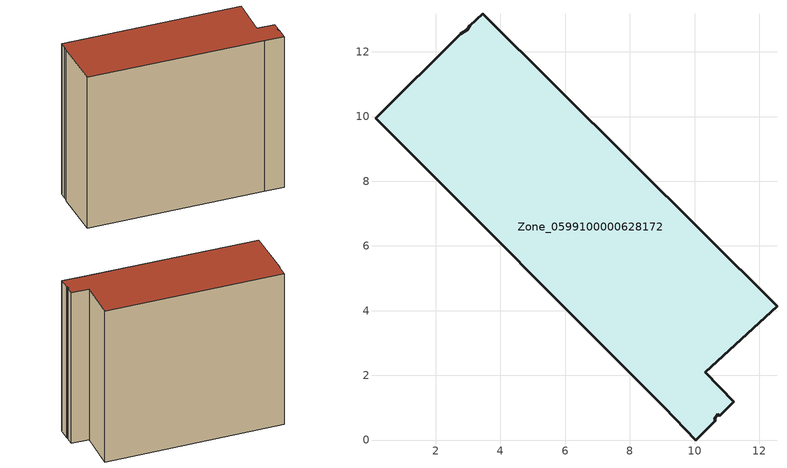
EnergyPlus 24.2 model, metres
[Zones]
Zone_0599100000628172
 floor ground (C_G): 10.04,0 9.06,1.02 0.14,9.94 2.78,12.56 2.98,12.69 3.05,12.81 3.46,13.17 12.55,4.14 10.33,2.09 11.22,1.18 10.78,0.74 10.72,0.8 10.62,0.65 10.65,0.61 z0
 wall outside (C_F): 10.78,0.74 11.22,1.18 10.33,2.09 12.55,4.14 3.46,13.17 3.05,12.81 2.98,12.69 2.78,12.56 0.14,9.94 9.06,1.02 10.04,0 10.65,0.61 10.62,0.65 10.72,0.8 10.78,0.74 z0:11.63
 roof outside (C_R): 2.78,12.56 0.14,9.94 9.06,1.02 10.04,0 10.65,0.61 10.62,0.65 10.72,0.8 10.78,0.74 11.22,1.18 10.33,2.09 12.55,4.14 3.46,13.17 3.05,12.81 2.98,12.69 z11.63
[BUILDING]
Pand.0599100000628172: North Axis=0; Terrain=City; Loads Convergence Tolerance Value=0.04; Temperature Convergence Tolerance Value=0.4; Solar Distribution=FullExterior; Maximum Number of Warmup Days=25; Minimum Number of Warmup Days=1
[Site:Location]
Rotterdam.The.Hague.AP_ZH_NLD Design_Conditions: Latitude=51.96; Longitude=4.45; Time Zone=1; Elevation=-4.5
[SITE:GROUNDTEMPERATURE:BUILDINGSURFACE]
18, 18, 18, 18, 18, 18, 18, 18, 18, 18, 18, 18
[MATERIAL] Thermal Absorptance=0.9; Solar Absorptance=0.7; Visible Absorptance=0.7
Name | Roughness | Thickness | Conductivity | Density | Specific Heat
G.TI.1946 | MediumSmooth | 0.15 | 1 | 540 | 1210
F.TI.1946 | Rough | 0.3 | 0.857143 | 1920 | 840
R.TI.1946 | MediumRough | 0.2 | 0.1 | 1500 | 1000
[CONSTRUCTION]
C_G: G.TI.1946
C_F: F.TI.1946
C_R: R.TI.1946
[ZONE]
Zone_0599100000628172: Type=1; Multiplier=1; Ceiling Height=Autocalculate; Volume=Autocalculate; Floor Area=autocalculate; Part of Total Floor Area=Yes
[ZONEINFILTRATION:DESIGNFLOWRATE]
Infil_Zone_0599100000628172: Zone or ZoneList or Space or SpaceList=Zone_0599100000628172; Schedule=AlwaysOn; Design Flow Rate Calculation Method=Flow/Area; Flow Rate per Floor Area=0.003; Constant Term Coefficient=1; Temperature Term Coefficient=0; Velocity Term Coefficient=0; Velocity Squared Term Coefficient=0
[HVACTEMPLATE:ZONE:IDEALLOADSAIRSYSTEM]
Zone_0599100000628172: Maximum Heating Supply Air Temperature=50; Minimum Cooling Supply Air Temperature=13; Maximum Heating Supply Air Humidity Ratio=0.0156; Minimum Cooling Supply Air Humidity Ratio=0.0077; Heating Limit=NoLimit; Cooling Limit=NoLimit; Dehumidification Control Type=ConstantSensibleHeatRatio; Cooling Sensible Heat Ratio=0.7; Dehumidification Setpoint=60; Humidification Control Type=None; Humidification Setpoint=30; Outdoor Air Method=None; Outdoor Air Flow Rate per Person=0.00944; Outdoor Air Flow Rate per Zone Floor Area=0; Outdoor Air Flow Rate per Zone=0; Demand Controlled Ventilation Type=None; Outdoor Air Economizer Type=NoEconomizer; Heat Recovery Type=None; Sensible Heat Recovery Effectiveness=0.7; Latent Heat Recovery Effectiveness=0.65
[ZONECONTROL:THERMOSTAT]
ThermostatControl_Zone_0599100000628172: Zone or ZoneList=Zone_0599100000628172; Control Type Schedule=DualSetpointControlType; Control 1=Thermostat_Zone_0599100000628172; Temperature Difference Between Cutout And Setpoint=0
[THERMOSTATSETPOINT:DUALSETPOINT]
Thermostat_Zone_0599100000628172: Heating Setpoint Temperature Schedule=HeatingSetpoint_Zone_0599100000628172; Cooling Setpoint Temperature Schedule=CoolingSetpoint_Zone_0599100000628172
[SCHEDULE:COMPACT]
HeatingSetpoint_Zone_0599100000628172: Through: 12/31, For: AllDays, Until: 24:00, 21
CoolingSetpoint_Zone_0599100000628172: Through: 12/31, For: AllDays, Until: 24:00, 24
DualSetpointControlType: Through: 12/31, For: AllDays, Until: 24:00, 4
AlwaysOn: Through: 12/31, For: AllDays, Until: 24:00, 1
